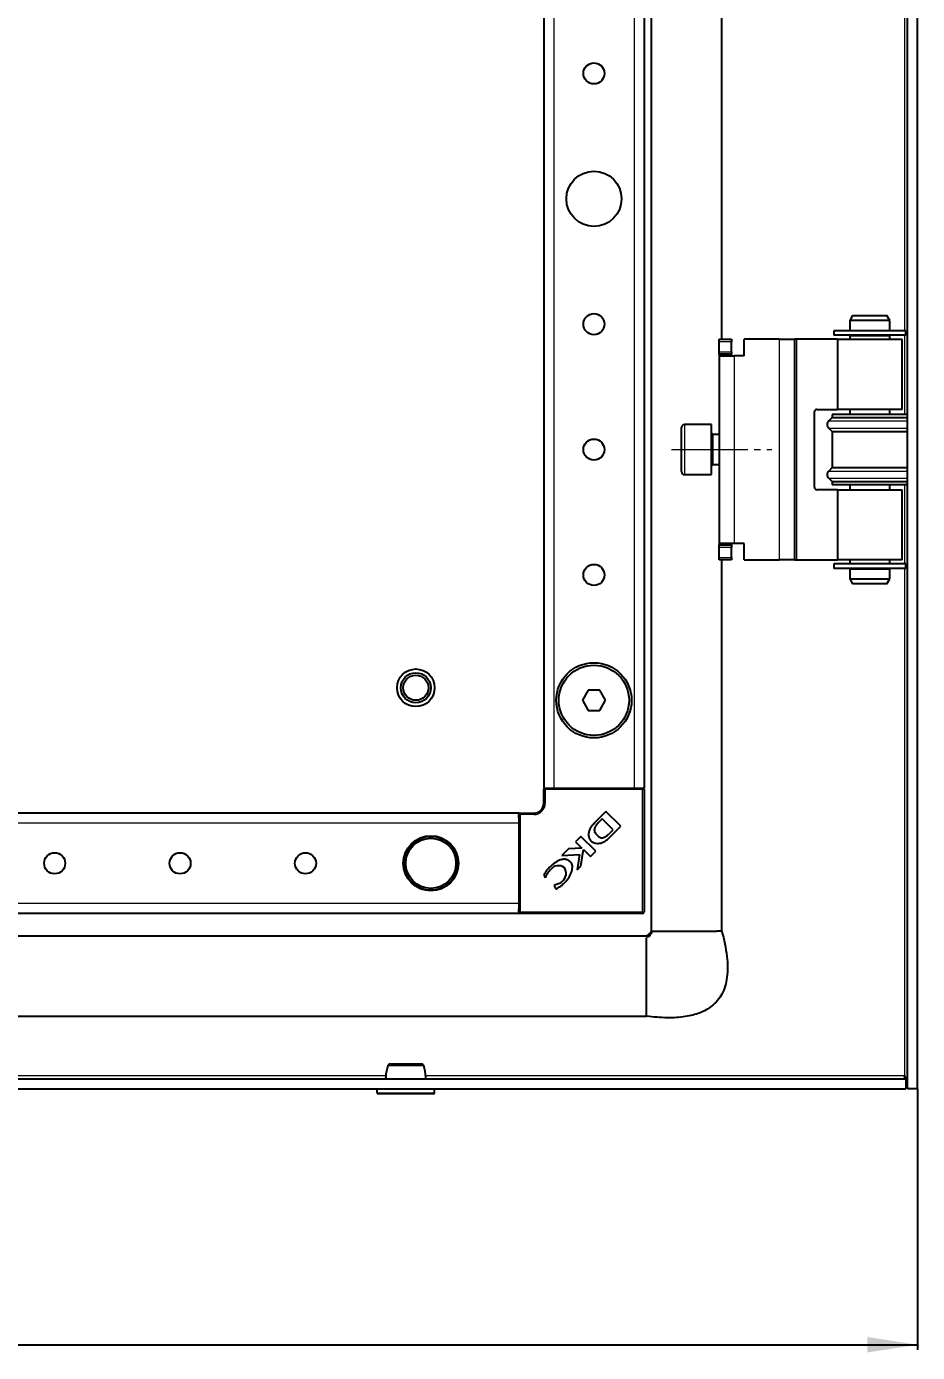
# Model space of a CAD drawing. Header units: millimetres. Extents: x -668 to 1488, y -492 to 1018.
# Drawn here: x 32.7 to 210.3, y -260.9 to 3.5 of the extents above; entities that cross this region are included whole.
import ezdxf

# ---------------------------------------------------------------- set-up
doc = ezdxf.new("R2010")
doc.units = ezdxf.units.MM
doc.linetypes.add('SLD-Осевая', pattern=[19.05, 15.24, -1.27, 1.27, -1.27])
doc.linetypes.add('SLD-Сплошная', pattern=[0])
doc.layers.add('FORMAT', color=7, linetype='SLD-Сплошная')
doc.styles.add('SLDTEXTSTYLE0', font='GOTHICI.TTF', dxfattribs={"width": 0.913})
doc.styles.add('SLDTEXTSTYLE1', font='GOTHIC.TTF', dxfattribs={"width": 0.913})
doc.dimstyles.new('SLDDIMSTYLE0', dxfattribs={"dimtxt": 20, "dimasz": 10, "dimexe": 0, "dimexo": 0.0625, "dimgap": 5, "dimtad": 2, "dimdec": 1, "dimrnd": 1e-09, "dimzin": 12, "dimdsep": 46, "dimtxsty": 'SLDTEXTSTYLE0', "dimsah": 1, "dimcen": 0.09, "dimadec": 0, "dimazin": 3, "dimtfac": 1, "dimtofl": 0, "dimtmove": 0, "dimatfit": 3, "dimfxl": 0, "dimfrac": 2, "dimtolj": 1, "dimtzin": 12, "dimarcsym": 0})

# ---------------------------------------------------------------- blocks, each defined once
blk = doc.blocks.new('_D_8')
at = {"layer": 'FORMAT'}
for p, q in [((-184.72, -208.35), (-184.72, -260.34)), ((210.28, -208.35), (210.28, -260.34)), ((-184.72, -259.34), (210.28, -259.34))]:
    blk.add_line(p, q, dxfattribs=at)
for points in [[(-184.72, -259.34), (-174.72, -260.88), (-174.72, -257.8)], [(210.28, -259.34), (200.28, -257.8), (200.28, -260.88)]]:
    blk.add_solid(points, dxfattribs=at)
at = {"layer": 'FORMAT', "insert": (-9.39, -233.8), "char_height": 20, "attachment_point": 1, "style": 'SLDTEXTSTYLE1'}
blk.add_mtext('395', dxfattribs=at)

msp = doc.modelspace()

# ---------------------------------------------------------------- linework, layer by layer
at = {"color": 7, "linetype": 'SLD-Сплошная', "lineweight": 25}
for p, q in [((208.28, -208.34), (208.28, 746.66)), ((210.28, -208.34), (210.28, 746.66)), ((157.28, -176.84), (157.28, 715.16)), ((135.78, 686.66), (135.78, -148.34)), ((155.78, 686.66), (155.78, -148.34)), ((171.28, -58.84), (171.28, 597.16)), ((197.35, -54.09), (196.78, -55.09)), ((196.78, -55.09), (196.78, -57.09)), ((204.78, -55.09), (196.78, -55.09)), ((197.35, -54.09), (204.2, -54.09)), ((204.78, -55.09), (204.2, -54.09)), ((204.78, -57.09), (204.78, -55.09)), ((193.63, -57.14), (193.63, -58.04)), ((207.93, -57.14), (193.63, -57.14)), ((207.93, -58.04), (193.63, -58.04)), ((196.78, -57.09), (204.78, -57.09)), ((196.78, -58.09), (196.78, -58.84)), ((196.78, -58.09), (204.78, -58.09)), ((197.28, -57.09), (197.28, -57.14)), ((197.28, -58.04), (197.28, -58.09)), ((204.28, -57.14), (204.28, -57.09)), ((204.28, -58.09), (204.28, -58.04)), ((204.78, -58.84), (204.78, -58.09)), ((207.93, -58.04), (207.93, -57.14)), ((170.73, -59.34), (170.73, -58.84)), ((170.73, -58.84), (173.23, -58.84)), ((170.73, -61.34), (170.73, -59.34)), ((173.23, -58.84), (173.23, -59.34)), ((173.23, -61.34), (173.23, -59.34)), ((182.73, -58.84), (175.73, -58.84)), ((175.73, -62.14), (175.73, -58.84)), ((182.73, -58.84), (185.73, -58.84)), ((185.73, -58.84), (185.73, -102.84)), ((186.23, -58.84), (185.73, -58.84)), ((194.33, -58.84), (186.23, -58.84)), ((194.33, -58.84), (194.33, -72.84)), ((194.33, -58.84), (207.23, -58.84)), ((207.23, -72.84), (207.23, -58.84)), ((170.73, -61.84), (170.73, -61.34)), ((173.23, -61.84), (170.73, -61.84)), ((170.73, -61.84), (170.73, -62.14)), ((170.73, -62.14), (173.73, -62.14)), ((170.73, -62.14), (170.73, -99.54)), ((173.23, -61.34), (173.23, -61.84)), ((173.23, -62.14), (173.23, -61.84)), ((175.73, -62.14), (173.73, -62.14)), ((189.73, -88.34), (189.73, -73.34)), ((190.23, -72.84), (194.33, -72.84)), ((193.28, -73.84), (193.28, -74.44)), ((208.28, -73.84), (193.28, -73.84)), ((207.23, -72.84), (194.33, -72.84)), ((196.78, -72.84), (196.78, -73.84)), ((204.78, -73.84), (204.78, -72.84)), ((163.23, -80.84), (163.23, -76.44)), ((169.23, -75.84), (163.83, -75.84)), ((169.23, -80.84), (169.23, -75.84)), ((193.28, -74.44), (192.58, -75.13)), ((192.58, -76.56), (193.28, -77.24)), ((193.28, -74.44), (208.28, -74.44)), ((170.73, -77.84), (169.48, -77.84)), ((193.28, -77.24), (193.28, -84.44)), ((193.28, -77.24), (208.28, -77.24)), ((163.23, -85.24), (163.23, -80.84)), ((169.23, -85.84), (169.23, -80.84)), ((169.48, -83.84), (170.73, -83.84)), ((193.28, -84.44), (192.58, -85.13)), ((193.28, -84.44), (208.28, -84.44)), ((163.83, -85.84), (169.23, -85.84)), ((192.58, -86.56), (193.28, -87.24)), ((193.28, -87.24), (193.28, -87.84)), ((193.28, -87.24), (208.28, -87.24)), ((194.33, -88.84), (190.23, -88.84)), ((208.28, -87.84), (193.28, -87.84)), ((194.33, -88.84), (194.33, -102.84)), ((194.33, -88.84), (207.23, -88.84)), ((196.78, -87.84), (196.78, -88.84)), ((204.78, -88.84), (204.78, -87.84)), ((207.23, -102.84), (207.23, -88.84)), ((173.73, -99.54), (170.73, -99.54)), ((170.73, -99.54), (170.73, -99.84)), ((170.73, -100.34), (170.73, -99.84)), ((170.73, -99.84), (173.23, -99.84)), ((170.73, -102.34), (170.73, -100.34)), ((173.23, -99.84), (173.23, -99.54)), ((173.23, -99.84), (173.23, -100.34)), ((173.23, -102.34), (173.23, -100.34)), ((175.73, -99.54), (173.73, -99.54)), ((175.73, -102.84), (175.73, -99.54)), ((170.73, -102.84), (170.73, -102.34)), ((173.23, -102.84), (170.73, -102.84)), ((171.28, -176.84), (171.28, -102.84)), ((173.23, -102.34), (173.23, -102.84)), ((175.73, -102.84), (182.73, -102.84)), ((185.73, -102.84), (182.73, -102.84)), ((185.73, -102.84), (186.23, -102.84)), ((186.23, -102.84), (194.33, -102.84)), ((207.23, -102.84), (194.33, -102.84)), ((196.78, -102.84), (196.78, -103.59)), ((204.78, -103.59), (204.78, -102.84)), ((193.63, -103.64), (193.63, -104.54)), ((207.93, -103.64), (193.63, -103.64)), ((207.93, -104.54), (193.63, -104.54)), ((196.78, -103.59), (204.78, -103.59)), ((196.78, -104.59), (196.78, -106.59)), ((196.78, -104.59), (204.78, -104.59)), ((197.28, -103.59), (197.28, -103.64)), ((197.28, -104.54), (197.28, -104.59)), ((204.28, -103.64), (204.28, -103.59)), ((204.28, -104.59), (204.28, -104.54)), ((204.78, -106.59), (204.78, -104.59)), ((207.93, -104.54), (207.93, -103.64)), ((196.78, -106.59), (197.35, -107.59)), ((196.78, -106.59), (197, -106.59)), ((197, -106.59), (204.78, -106.59)), ((197.55, -107.59), (197.35, -107.59)), ((204.2, -107.59), (197.55, -107.59)), ((204.2, -107.59), (204.78, -106.59)), ((144.62, -128.84), (143.47, -130.84)), ((146.93, -128.84), (144.62, -128.84)), ((148.09, -130.84), (146.93, -128.84)), ((143.47, -130.84), (144.62, -132.84)), ((146.93, -132.84), (148.09, -130.84)), ((144.62, -132.84), (146.93, -132.84)), ((135.78, -148.34), (136.08, -148.34)), ((135.78, -151.34), (135.78, -148.64)), ((136.08, -148.34), (136.72, -148.34)), ((136.72, -148.34), (137.78, -148.34)), ((137.78, -148.34), (153.78, -148.34)), ((153.78, -148.34), (154.83, -148.34)), ((154.83, -148.34), (155.48, -148.34)), ((155.48, -148.34), (155.78, -148.34)), ((155.78, -148.64), (155.78, -173.04)), ((130.78, -153.34), (-49.72, -153.34)), ((130.78, -153.34), (130.78, -153.64)), ((131.08, -153.34), (133.78, -153.34)), ((148.17, -152.99), (146.28, -154.88)), ((151.13, -155.95), (148.17, -152.99)), ((130.78, -154.29), (130.78, -153.64)), ((130.78, -154.29), (130.78, -155.34)), ((130.78, -155.34), (130.78, -171.34)), ((146.28, -154.88), (146.26, -154.9)), ((147.43, -154.47), (146.77, -155.15)), ((149.61, -156.65), (147.43, -154.47)), ((149.14, -157.94), (151.13, -155.95)), ((143.17, -157.99), (142.11, -159.05)), ((146.13, -160.95), (143.17, -157.99)), ((148.89, -157.39), (149.61, -156.65)), ((140.69, -160.47), (139.41, -161.76)), ((143.35, -160.29), (140.69, -160.47)), ((142.11, -159.05), (143.35, -160.29)), ((143.2, -163.88), (143.69, -160.61)), ((143.69, -160.61), (145.08, -162)), ((145.08, -162), (146.13, -160.95)), ((139.41, -161.76), (142.88, -161.58)), ((142.88, -161.58), (142.41, -164.67)), ((142.41, -164.67), (143.2, -163.88)), ((135.78, -165.72), (136.03, -166.23)), ((136.03, -166.23), (136.14, -166.12)), ((137.98, -167.66), (137.84, -167.8)), ((137.84, -167.8), (138.17, -168.49)), ((130.78, -171.34), (130.78, -172.4)), ((130.78, -173.34), (-49.72, -173.34)), ((130.78, -173.04), (130.78, -172.4)), ((130.78, -173.04), (130.78, -173.34)), ((155.48, -173.34), (131.08, -173.34)), ((157.39, -176.84), (158.26, -176.84)), ((158.26, -176.84), (160.65, -176.84)), ((160.65, -176.84), (160.71, -176.84)), ((160.71, -176.84), (167.85, -176.84)), ((167.85, -176.84), (168, -176.84)), ((168, -176.84), (170.3, -176.84)), ((156.28, -177.84), (-50.32, -177.84)), ((156.28, -193.84), (156.28, -178.17)), ((-176.72, -193.84), (156.28, -193.84)), ((105.2, -203.34), (111.39, -203.34)), ((207.68, -205.74), (207.88, -206.34)), ((-182.42, -206.34), (207.98, -206.34)), ((-182.42, -208.34), (207.98, -208.34)), ((102.53, -208.34), (102.53, -209.09)), ((114.03, -209.09), (114.03, -208.34)), ((207.98, -206.34), (207.98, -208.34)), ((210.28, -208.34), (208.28, -208.34)), ((111.29, -209.34), (102.78, -209.34)), ((113.78, -209.34), (111.29, -209.34))]:
    msp.add_line(p, q, dxfattribs=at)
at = {"color": 7, "linetype": 'SLD-Сплошная', "lineweight": 18}
for p, q in [((137.78, 686.66), (137.78, -148.34)), ((153.78, 686.66), (153.78, -148.34)), ((207.68, 595.46), (207.68, -57.14)), ((207.68, -58.04), (207.68, -73.84)), ((173.23, -59.34), (170.73, -59.34)), ((182.73, -58.84), (182.73, -102.84)), ((186.23, -102.84), (186.23, -58.84)), ((170.73, -61.34), (173.23, -61.34)), ((173.73, -62.14), (173.73, -99.54)), ((163.83, -75.84), (163.83, -80.84)), ((192.58, -75.13), (208.28, -75.13)), ((192.58, -76.56), (208.28, -76.56)), ((169.48, -77.84), (169.48, -83.84)), ((163.83, -80.84), (163.83, -85.84)), ((192.58, -85.13), (208.28, -85.13)), ((192.58, -86.56), (208.28, -86.56)), ((207.68, -87.84), (207.68, -103.64)), ((173.23, -100.34), (170.73, -100.34)), ((170.73, -102.34), (173.23, -102.34)), ((207.68, -104.54), (207.68, -205.74)), ((135.78, -148.64), (136.08, -148.64)), ((136.08, -148.64), (136.08, -148.34)), ((136.08, -148.64), (136.08, -151.34)), ((155.48, -148.64), (136.08, -148.64)), ((155.48, -148.64), (155.48, -148.34)), ((155.48, -173.04), (155.48, -148.64)), ((155.48, -148.64), (155.78, -148.64)), ((131.08, -153.64), (131.08, -153.34)), ((133.78, -153.34), (133.78, -153.64)), ((135.78, -151.34), (136.08, -151.34)), ((130.78, -155.34), (-49.72, -155.34)), ((130.78, -153.64), (131.08, -153.64)), ((133.78, -153.64), (131.08, -153.64)), ((131.08, -153.64), (131.08, -173.04)), ((130.78, -171.34), (-49.72, -171.34)), ((130.78, -173.04), (131.08, -173.04)), ((131.08, -173.04), (155.48, -173.04)), ((131.08, -173.34), (131.08, -173.04)), ((155.48, -173.04), (155.48, -173.34)), ((155.48, -173.04), (155.78, -173.04)), ((104.31, -205.74), (-78.75, -205.74)), ((207.68, -205.74), (112.25, -205.74)), ((102.53, -209.09), (111.42, -209.09)), ((111.42, -209.09), (114.03, -209.09))]:
    msp.add_line(p, q, dxfattribs=at)
at = {"color": 7, "linetype": 'SLD-Сплошная', "lineweight": 25}
for centre, radius in [((145.78, -5.84), 2.1), ((145.78, -30.84), 5.5), ((145.78, -55.84), 2.1), ((145.78, -80.84), 2.1), ((145.78, -105.84), 2.1), ((145.78, -130.84), 7.5), ((145.78, -130.84), 7), ((110.28, -128.34), 3.75), ((110.28, -128.34), 3), ((110.28, -128.34), 2.5), ((113.28, -163.34), 5.5), ((113.28, -163.34), 5), ((38.28, -163.34), 2.1), ((63.28, -163.34), 2.1), ((88.28, -163.34), 2.1)]:
    msp.add_circle(centre, radius, dxfattribs=at)
at = {"color": 7, "linetype": 'SLD-Сплошная', "lineweight": 18}
msp.add_circle((113.28, -163.34), 5.3, dxfattribs=at)
at = {"color": 7, "linetype": 'SLD-Сплошная', "lineweight": 25}
for centre, radius, start, end in [((190.23, -73.34), 0.5, 90, 180), ((163.83, -76.44), 0.6, 90, 180), ((193.28, -75.84), 1, 134.427, 225.573), ((169.48, -77.59), 0.25, 180, 270), ((169.48, -84.09), 0.25, 90, 180), ((163.83, -85.24), 0.6, 180, 270), ((193.28, -85.84), 1, 134.427, 225.573), ((190.23, -88.34), 0.5, 180, 270), ((136.08, -148.64), 0.3, 90, 180), ((155.48, -148.64), 0.3, 0, 90), ((131.08, -153.64), 0.3, 90, 180), ((133.78, -151.34), 2, 270, 0), ((145.48, -154.73), 4.87, 290.3445, 318.7777), ((144.7, -152.92), 6.12, 306.9888, 313.0744), ((138.7, -165.75), 1.94, 53.3097, 142.3464), ((138.27, -165.35), 1.97, 308.454, 35.887), ((131.08, -173.04), 0.3, 180, 270), ((155.48, -173.04), 0.3, 270, 0), ((105.17, -203.84), 0.5, 89.9772, 164.9354), ((111.39, -203.84), 0.5, 14.5352, 90.0018), ((102.78, -209.09), 0.25, 180, 270), ((113.78, -209.09), 0.25, 270, 0)]:
    msp.add_arc(centre, radius, start, end, dxfattribs=at)
at = {"color": 7, "linetype": 'SLD-Сплошная', "lineweight": 18}
msp.add_arc((133.78, -151.34), 2.3, 270, 0, dxfattribs=at)
at = {"color": 7, "linetype": 'SLD-Сплошная', "lineweight": 25}
for points, knots in [([(145.81, -155.38), (145.67, -155.53), (145.43, -155.8), (145.22, -156.09), (145.13, -156.23)], [0, 0, 0, 0, 0.55183, 1, 1, 1, 1]), ([(146.26, -154.9), (146.19, -154.98), (146.03, -155.13), (145.88, -155.3), (145.81, -155.38)], [0, 0, 0, 0, 0.486421, 1, 1, 1, 1]), ([(146.77, -155.15), (146.58, -155.35), (146.23, -155.72), (145.9, -156.25), (145.84, -156.7), (145.91, -157.05), (146.1, -157.4), (146.29, -157.61), (146.4, -157.73)], [0, 0, 0, 0, 0.2746757, 0.5030419, 0.607381, 0.7165791, 0.8434117, 1, 1, 1, 1]), ([(145.13, -156.23), (145.02, -156.43), (144.81, -156.82), (144.7, -157.45), (144.73, -158.05), (144.93, -158.58), (145.29, -159.02), (145.81, -159.31), (146.46, -159.42), (146.92, -159.34), (147.17, -159.3)], [0, 0, 0, 0, 0.138091, 0.265455, 0.384013, 0.496103, 0.605759, 0.71979, 0.847662, 1, 1, 1, 1]), ([(146.4, -157.73), (146.5, -157.82), (146.67, -157.98), (146.95, -158.16), (147.22, -158.26), (147.55, -158.26), (147.95, -158.1), (148.23, -157.92), (148.39, -157.81)], [0, 0, 0, 0, 0.176808, 0.319231, 0.43938, 0.552395, 0.749205, 1, 1, 1, 1]), ([(141.11, -163.08), (140.95, -162.95), (140.61, -162.66), (139.92, -162.5), (139.04, -162.63), (137.97, -163.19), (137.28, -163.83), (136.88, -164.2)], [0, 0, 0, 0, 0.130532, 0.266031, 0.423997, 0.666819, 1, 1, 1, 1]), ([(139.91, -167.25), (140.24, -166.88), (140.85, -166.18), (141.4, -165.01), (141.54, -164.07), (141.39, -163.43), (141.2, -163.2), (141.11, -163.08)], [0, 0, 0, 0, 0.315674, 0.58952, 0.813199, 0.909026, 1, 1, 1, 1]), ([(136.88, -164.2), (136.64, -164.47), (136.21, -164.93), (135.91, -165.48), (135.78, -165.72)], [0, 0, 0, 0, 0.577653, 1, 1, 1, 1]), ([(136.14, -166.12), (136.28, -165.8), (136.54, -165.23), (136.97, -164.77), (137.17, -164.56)], [0, 0, 0, 0, 0.5476433, 1, 1, 1, 1]), ([(139.49, -166.89), (139.23, -167.11), (138.78, -167.48), (138.22, -167.61), (137.98, -167.66)], [0, 0, 0, 0, 0.5796082, 1, 1, 1, 1]), ([(138.17, -168.49), (138.51, -168.3), (139.14, -167.96), (139.67, -167.47), (139.91, -167.25)], [0, 0, 0, 0, 0.5368, 1, 1, 1, 1]), ([(157.31, -176.84), (157.3, -176.98), (157.27, -177.22), (157.14, -177.42), (157.02, -177.51), (156.97, -177.62), (156.95, -177.69), (156.93, -177.74), (156.92, -177.78), (156.9, -177.82), (156.87, -177.86), (156.81, -177.91), (156.69, -177.98), (156.5, -178.01), (156.36, -178.01), (156.28, -178.01)], [0, 0, 0, 0, 0.233411, 0.418546, 0.549351, 0.595026, 0.631329, 0.647111, 0.661994, 0.676639, 0.691742, 0.725563, 0.766794, 0.872627, 1, 1, 1, 1]), ([(171.28, -176.84), (171.68, -178.52), (172.42, -181.56), (172.51, -185.87), (171.54, -189.43), (169.49, -191.88), (166.85, -193.3), (163.83, -194.04), (160.23, -194.25), (157.66, -193.98), (156.28, -193.84)], [0, 0, 0, 0, 0.176067, 0.318225, 0.435596, 0.543482, 0.633889, 0.737152, 0.858183, 1, 1, 1, 1]), ([(156.28, -177.84), (156.5, -177.69), (156.9, -177.43), (157.16, -177.02), (157.28, -176.84)], [0, 0, 0, 0, 0.556114, 1, 1, 1, 1]), ([(104.69, -203.69), (104.5, -204.43), (104.28, -205.3), (104.26, -206.21), (104.26, -206.34)], [0, 0, 0, 0, 0.85815, 1, 1, 1, 1]), ([(112.3, -206.34), (112.3, -206.21), (112.28, -205.3), (112.06, -204.43), (111.87, -203.69)], [0, 0, 0, 0, 0.1418504, 1, 1, 1, 1]), ([(207.98, -206.64), (208.01, -206.72), (208.12, -207.04), (208.24, -207.61), (208.26, -208.1), (208.28, -208.34)], [0, 0, 0, 0, 0.141742, 0.566203, 1, 1, 1, 1])]:
    msp.add_open_spline(points, degree=3, knots=knots, dxfattribs=at)
for points in [[(171.28, -176.84), (171.23, -176.84), (171.15, -176.84), (170.58, -176.84), (170.3, -176.84)], [(207.98, -206.34), (207.95, -206.33), (207.9, -206.32), (207.83, -206.18), (207.75, -205.98), (207.7, -205.82), (207.68, -205.74)]]:
    msp.add_open_spline(points, degree=3, dxfattribs=at)
at = {"color": 7, "linetype": 'SLD-Сплошная', "lineweight": 18}
msp.add_open_spline([(111.86, -203.72), (111.83, -203.72), (111.77, -203.72), (111.18, -203.72), (110.39, -203.72), (109.45, -203.72), (108.39, -203.72), (107.17, -203.72), (106.08, -203.72), (105.24, -203.72), (104.74, -203.72), (104.73, -203.72), (104.72, -203.72)], degree=3, knots=[0, 0, 0, 0, 0.1002856, 0.2077547, 0.3152404, 0.3822735, 0.4896205, 0.5969621, 0.7041387, 0.811414, 0.9187648, 1, 1, 1, 1], dxfattribs=at)
at = {"layer": 'FORMAT', "linetype": 'SLD-Осевая', "lineweight": 18}
msp.add_line((161.23, -80.84), (181.23, -80.84), dxfattribs=at)

# ---------------------------------------------------------------- dimensions: what is measured, and where the dimension line sits
at = {"layer": 'FORMAT'}
dim = msp.add_linear_dim(base=(210.28, -259.34), p1=(-184.72, -208.34), p2=(210.28, -208.34), dimstyle='SLDDIMSTYLE0', dxfattribs=at)
dim.commit()
dim.dimension.update_dxf_attribs({"geometry": '_D_8', "text_midpoint": (12.78, -259.34), "dimtype": 160})

doc.saveas('drawing.dxf')
